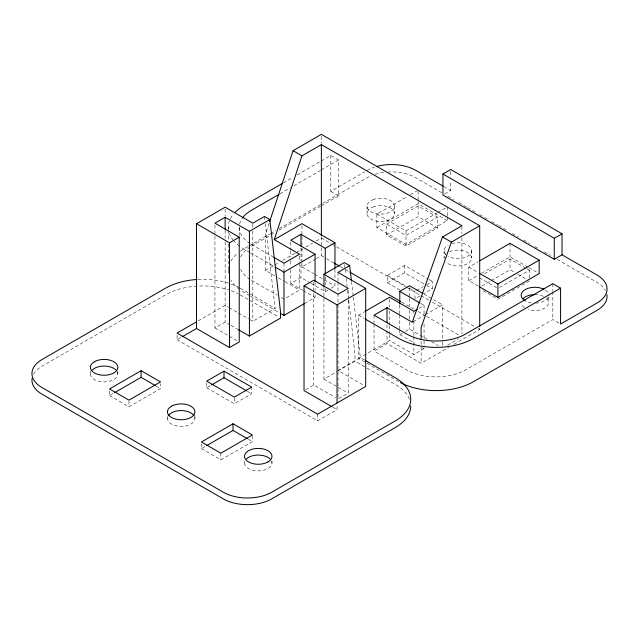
<?xml version="1.0" encoding="UTF-8"?>
<svg xmlns="http://www.w3.org/2000/svg" width="639" height="639" viewBox="0 0 639 639"><rect width="100%" height="100%" fill="white"/><g stroke="black" fill="none" stroke-linecap="round" stroke-linejoin="round"><path stroke-width="0.48" stroke-dasharray="3.19 2.4" d="M269.123 223.211L265.393 234.513L265.393 270.393L274.778 275.808M283.389 182.858L292.87 177.386M297.175 174.902L320.451 161.467M321.313 160.964L330.794 155.493L338.558 159.982L338.558 195.861L321.321 205.806M279.954 193.817L290.29 187.842M293.74 185.853L320.458 170.429M321.321 169.934L338.558 159.982M330.794 155.493L330.794 191.373L364.661 171.819M248.06 246.51L243.739 249.002A52.869 30.52 0 0 0 238.794 252.293M248.922 246.007L269.642 234.05M270.505 233.547L275.689 230.559M279.139 228.562L367.201 177.722A34.33 19.817 0 0 1 371.491 175.621M251.51 246.119L275.641 232.181M279.091 230.192L320.458 206.309M265.393 270.393L274.003 265.417M274.866 264.921L279.171 262.437M282.614 260.448L295.537 252.988M296.4 252.493L302.423 249.01M305.873 247.021L312.759 243.044M316.201 241.055L321.369 238.075L330.834 243.539M447.268 216.709L447.268 220.551L405.997 244.378L376.866 227.564L376.866 214.105L406.955 196.732M410.398 194.743L417.275 190.773M198.178 320.874L225.136 305.314L228.49 307.247M301.951 262.98L301.951 266.91L315.458 259.114M316.305 258.627L321.369 255.696L325.682 258.188M177.075 334.964L177.075 339.708L181.292 337.272M376.866 227.564L418.138 203.737L447.268 220.551M386.579 224.193L418.138 205.974L437.555 217.188L437.555 227.923L405.997 246.143L386.579 234.928L386.579 224.193L405.997 235.408L437.555 217.188M444.672 194.016L450.711 190.534L450.711 180.973M290.785 269.69L290.785 283.452L300.977 277.566L310.187 282.877M214.944 236.15L214.944 327.935L225.136 322.048L230.16 324.947M386.579 234.928L418.138 216.709L437.555 227.923M109.541 390.828L109.541 395.573L113.806 393.113M299.523 263.188L299.523 290.098L283.988 299.068L280.569 297.095M376.866 214.105L405.997 230.927L436.948 213.051M437.811 212.555L446.405 207.595M249.458 319.348L252.812 321.289L275.145 308.397L265.041 221.398M304.699 303.445L315.059 297.462L315.059 291.568M311.025 283.365L325.259 291.576L327.687 290.178M330.922 288.309L334.964 285.968L334.964 283.021M109.541 395.573L128.958 406.787L160.517 388.568L160.517 383.815M399.91 290.05L387.33 282.789L387.33 275.425L404.663 265.417L428.138 278.971M387.33 282.789L404.663 272.781L425.63 284.89M206.669 383.049L206.669 387.793L210.79 385.413M398.76 381.667L358.511 358.431L358.511 315.187L364.557 311.696M416.652 290.449L423.258 286.631M426.556 284.73L432.331 281.392L432.331 288.764L424.08 293.525M478.196 286.064L468.77 280.625L468.77 267.166L478.228 261.71M419.951 295.913L414.999 298.764L414.999 291.4L409.136 288.013M206.669 387.793L234.337 403.768L251.67 393.768L251.67 387.122M418.96 308.317L424.056 305.37L424.056 316.185M468.77 280.625L478.228 275.161M481.67 273.173L510.042 256.798L528.03 267.182M484.45 273.812L510.042 259.035L526.081 268.3M413.113 321.776L424.352 315.291M425.215 314.795L442.507 304.811L442.507 341.178M481.894 286.024L490.425 281.096M491.279 280.601L510.042 269.77L514.259 272.206M201.445 443.889L201.445 448.634L205.71 446.174M358.511 358.431L389.582 340.491L413.864 354.509L424.056 348.622L424.056 345.675M399.782 329.692L399.782 334.604L402.211 333.207M405.445 331.337L409.495 328.997L427.267 339.261M364.613 360.045L360.356 357.584L338.023 370.484L364.014 385.493M305.65 389.646L313.741 384.982L335.507 397.546M323.941 298.277L323.941 379.095L336.889 371.618M337.751 371.115L355.012 361.155L366.147 367.577M374.047 324.157L374.047 351.059L387.002 343.582L421.133 363.287L448.69 347.376M499.61 287.486L529.459 270.249L529.459 278.053M529.459 280.984L497.901 299.204L481.015 289.451M201.445 448.634L220.862 459.848L252.421 441.629L252.421 435.934M348.215 300.322L348.215 393.105L338.023 398.992L338.023 293.181M447.572 345.132L458.546 338.798M177.075 339.708L317.631 420.853L337.049 409.647L337.049 404.894M453.858 344.397L479.697 329.476L479.697 327.488M558.853 323.046L552.815 319.556L465.759 369.813A41.823 24.146 0 0 1 441.613 376.706L436.149 376.914A41.823 24.146 0 0 1 406.532 369.813L374.047 351.059M443.889 186.596L450.711 190.534M441.645 192.666L415.757 177.722A34.33 19.817 0 0 0 388.496 171.987M447.691 196.157L453.73 199.64M458.906 202.635L466.678 207.116M467.54 207.611L476.167 212.595M479.617 214.592L487.389 219.073M491.703 221.565L497.741 225.056M498.604 225.551L508.101 231.03M512.414 233.523L518.461 237.013M523.637 240L529.675 243.491M534.859 246.478L539.172 248.97M544.348 251.958L550.387 255.448M557.296 259.434L596.994 282.358A34.33 19.817 0 0 1 605.46 290.418M528.892 267.677L539.172 273.612M526.927 268.787L529.459 270.249M517.638 274.155L526.081 279.035M468.77 267.166L478.196 272.605M330.794 191.373L338.558 195.861M479.33 277.749L497.062 287.981M428.977 279.459L432.331 281.392M426.469 285.369L432.331 288.764M423.881 294.06L442.507 304.811M387.33 275.425L405.781 286.072M331.697 244.034L405.693 286.759M406.556 287.254L420.326 295.202M421.189 295.697L428.929 300.17M432.371 302.159L474.537 326.497M477.972 328.486L479.697 329.476M420.71 303.437L424.056 305.37M326.545 258.683L334.309 263.164M340.339 266.655L344.653 269.139M345.515 269.642L348.966 271.631M401.564 301.999L413.641 308.964M417.946 311.457L425.71 315.938M426.572 316.433L459.337 335.355M301.951 266.91L313.805 273.756M314.652 274.243L334.964 285.968M431.501 341.705L438.274 345.619M251.51 244.433L272.877 256.774M399.782 334.604L414.847 343.303M422.379 347.656L424.056 348.622M249.737 252.381L243.739 248.922A52.869 30.52 0 0 1 240.36 246.774M250.592 252.876L273.716 266.223M358.511 315.187L364.51 318.645M290.785 283.452L302.503 290.218M303.341 290.697L315.059 297.462M278.189 277.781L284.163 281.232M285.018 281.719L299.523 290.098M251.51 280.313L277.15 295.114M240.24 288.237L275.145 308.397M249.737 295.625L243.739 292.167A52.869 30.52 0 0 1 240.36 290.018M250.592 296.121L279.706 312.934M240.24 294.891L278.772 317.136M367.002 368.072L395.261 384.39A52.869 30.52 0 0 1 409.647 399.79M229.329 307.734L237.716 312.575M238.555 313.054L248.619 318.869M230.998 325.435L237.692 329.301M323.941 379.095L337.336 386.827M338.167 387.306L348.215 393.105M214.944 327.935L228.339 335.667M229.169 336.154L237.54 340.986M332.815 407.203L337.049 409.647M247.477 391.348L251.67 393.768M156.299 386.132L160.517 388.568M248.204 439.193L252.421 441.629M351.506 281.464L353.231 296.296M353.343 297.279L360.356 357.584M344.557 264.538L345.02 268.492M345.132 269.482L345.707 274.427M346.17 278.38L347.089 286.288M347.544 290.242L348.239 296.176M348.694 300.13L355.012 354.501L355.012 361.155M264.466 216.453L264.921 220.407M552.815 283.676L552.815 290.657M552.815 291.648L552.815 319.556M548.629 297.039L548.629 302.567M510.042 243.339L510.042 256.798M510.042 259.035L510.042 269.77M471.558 250.696L471.558 258.068M461.925 226.757L461.925 233.698M461.925 237.668L461.925 333.87M450.711 171.42L450.711 177.155M447.268 207.1L447.268 215.75M444.089 250.696L444.089 258.068A13.731 7.932 0 0 1 445.934 254.106M442.507 342.161L442.507 348.063M424.056 324.045L424.056 344.693M421.133 341.362L421.133 363.287M418.138 191.237L418.138 200.854M418.138 201.812L418.138 203.737M418.138 205.974L418.138 216.709M413.864 311.257L413.864 313.222M413.864 321.09L413.864 335.834M413.864 336.817L413.864 354.509M409.495 287.718L409.495 297.542M409.495 298.525L409.495 306.393M409.495 310.322L409.495 321.137M409.495 322.12L409.495 328.997M405.997 230.927L405.997 246.143M404.663 265.417L404.663 272.781M399.782 305.115L399.782 313.965M399.782 314.947L399.782 328.71M394.479 206.197L394.479 213.57M389.582 299.212L389.582 307.071M389.582 311.001L389.582 324.764M389.582 325.746L389.582 333.614M389.582 334.596L389.582 340.491M387.002 324.644L387.002 329.628M387.002 330.627L387.002 343.582M374.047 315.187L374.047 323.158M367.018 206.197L367.018 213.57M348.215 290.346L348.215 299.324M338.023 272.374L338.023 281.296M338.023 282.286L338.023 292.191M334.964 269.267L334.964 279.091M325.259 276.831L325.259 284.698M325.259 288.628L325.259 291.576M323.941 287.302L323.941 297.279M321.369 136.355L321.369 143.336M321.369 236.853L321.369 246.774M321.369 247.764L321.369 255.696M317.631 414.208L317.631 420.853M315.059 282.718L315.059 290.585M313.741 282.214L313.741 292.191M313.741 293.189L313.741 384.982M301.951 225.631L301.951 235.456M301.951 236.438L301.951 247.253M301.951 248.236L301.951 261.998M300.977 248.076L300.977 260.856M300.977 264.786L300.977 277.566M299.523 256.207L299.523 262.19M290.785 242.165L290.785 250.033M290.785 251.015L290.785 256.91M290.785 260.84L290.785 265.76M283.988 263.188L283.988 271.16M271.982 461.086L271.982 462.987M252.812 224.169L252.812 230.12M252.812 231.11L252.812 321.289M244.521 461.086L244.521 462.987M239.218 226.901L239.218 235.871M234.337 398.073L234.337 403.768M228.251 227.332L228.251 229.305M228.251 230.288L228.251 240.112M228.251 244.042L228.251 270.585M225.136 209.185L225.136 216.126M225.136 229.992L225.136 238.243M225.136 241.885L225.136 322.048M220.862 453.203L220.862 459.848M214.944 225.176L214.944 235.152M194.911 415.638L194.911 418.489M167.442 416.588L167.442 418.489M128.958 401.084L128.958 406.787M117.832 371.139L117.832 373.991M90.371 371.139L90.371 373.991M33.54 374.23A34.33 19.817 0 0 1 42.006 366.171L165.469 294.891A52.869 30.52 0 0 1 229.289 290.034M231.246 290.721A52.869 30.52 0 0 1 237.724 293.525M197.93 279.435A52.869 30.52 0 0 1 229.289 283.389M231.246 284.075A52.869 30.52 0 0 1 239.417 287.782M117.368 371.938A13.731 7.932 0 0 1 100.547 381.651L97.232 380.852A13.731 7.932 0 0 1 90.834 371.938M194.695 417.107A13.731 7.932 0 0 1 177.618 426.149L174.311 425.35A13.731 7.932 0 0 1 167.65 417.107M271.511 460.935A13.731 7.932 0 0 1 267.957 468.595L265.113 469.849A13.731 7.932 0 0 1 246.358 466.949L244.985 465.04A13.731 7.932 0 0 1 244.985 460.935M451.749 243.587A13.731 7.932 0 0 1 469.401 246.438A13.731 7.932 0 0 1 466.422 256.878A13.731 7.932 0 0 1 448.115 256.303M445.934 254.665A13.731 7.932 0 0 1 448.115 245.096M449.465 251.782A13.731 7.932 0 0 1 469.074 253.523A13.731 7.932 0 0 1 465.2 264.754A13.731 7.932 0 0 1 445.934 262.03M375.181 174.287A34.33 19.817 0 0 1 384.526 172.322M367.201 170.349A34.33 19.817 0 0 1 374.318 167.202M239.569 289.451A52.869 30.52 0 0 1 230.839 280.01M228.458 273.236A52.869 30.52 0 0 1 228.458 267.933M230.839 261.159A52.869 30.52 0 0 1 238.051 252.884M239.569 246.207A52.869 30.52 0 0 1 234.026 241.199M233.411 240.48A52.869 30.52 0 0 1 229.353 233.515M228.347 229.097A52.869 30.52 0 0 1 229.353 221.158M230.431 218.674A52.869 30.52 0 0 1 233.411 214.185M546.792 298.605A13.731 7.932 0 0 1 546.792 306.528L544.612 308.174A13.731 7.932 0 0 1 528.03 309.436M524.379 307.663A13.731 7.932 0 0 1 521.216 303.253M534.899 294.635A13.731 7.932 0 0 1 538.453 294.906L541.768 295.697A13.731 7.932 0 0 1 544.612 296.959M548.166 297.247A13.731 7.932 0 0 1 546.792 299.164L544.612 300.801A13.731 7.932 0 0 1 535.794 303.11M531.344 302.854A13.731 7.932 0 0 1 525.186 300.801M545.418 290.098A13.731 7.932 0 0 1 548.629 295.194M249.993 279.395A41.823 24.146 0 0 1 240.647 269.474M240.647 256.958A41.823 24.146 0 0 1 249.993 247.037M249.993 243.515A41.823 24.146 0 0 1 239.218 227.332M239.577 224.177A41.823 24.146 0 0 1 241.909 218.818M373.887 199.336L371.043 200.598A13.731 7.932 0 0 0 377.194 213.857A13.731 7.932 0 0 0 394.015 204.153L392.642 202.236A13.731 7.932 0 0 0 373.887 199.336M373.887 206.701L371.043 207.963A13.731 7.932 0 0 0 377.194 221.23A13.731 7.932 0 0 0 394.015 211.517L392.642 209.608A13.731 7.932 0 0 0 373.887 206.701"/><path stroke-width="0.96" d="M269.746 221.326L293.069 150.7L321.369 134.358L479.697 225.767L479.697 326.489M273.732 257.261L283.988 263.188L299.523 254.218L274.275 239.641L301.951 155.828L321.369 144.614L461.925 225.767L442.507 236.973L412.251 322.28L387.002 307.702L374.047 315.187L406.532 333.933A41.823 24.146 0 0 0 436.149 341.034L441.613 340.827A41.823 24.146 0 0 0 465.759 333.933L552.815 283.676L560.579 288.165L560.579 324.045L596.994 303.022A34.33 19.817 0 0 0 596.994 274.986L562.04 254.809L554.269 259.29L442.947 195.015L442.947 173.992L450.711 169.511L562.04 233.786L562.04 254.809M479.697 225.767L451.39 242.109L421.133 327.408L421.133 339.365M92.208 370.029L94.388 368.383A13.731 7.932 0 0 1 115.994 370.029M269.802 219.536L249.418 231.31L225.136 217.292L214.944 223.179L239.218 237.197L239.218 341.953L229.505 347.56L196.492 328.494L196.492 223.738L225.136 207.204L252.812 223.179L264.466 216.453L269.802 219.536L280.489 311.481L280.489 318.126L249.418 336.066L238.531 329.78M282.526 183.361L243.739 205.75A52.869 30.52 0 0 0 235.336 212.076M279.091 194.312L251.51 210.239A41.823 24.146 0 0 0 242.413 218.083M196.492 223.738L229.505 242.804L239.218 237.197M274.275 239.641L301.951 223.666L334.964 242.724L334.964 268.276M334.964 242.724L325.259 248.331L300.977 234.313L290.785 240.2L315.059 254.218L315.059 281.735M196.492 321.848L177.075 333.063L317.631 414.208L365.692 386.459L365.692 288.349L338.023 272.374L349.669 265.648L351.394 280.473M275.425 267.214L283.988 272.158L315.059 254.218M182.139 336.785L196.492 328.494M141.099 370.708L109.541 388.927L128.958 400.142L160.517 381.922L141.099 370.708L141.099 377.353L114.661 392.618M331.968 406.716L304.036 390.581L304.036 285.825L313.741 280.225L338.023 294.236L348.215 288.349L323.941 274.339L323.941 286.312M323.941 274.339L344.333 262.565L349.669 265.648M280.561 313.429L283.988 315.402L304.699 303.445M304.036 285.825L337.049 304.891L365.692 288.349M224.001 371.139L206.669 381.148L234.337 397.123L251.67 387.122L224.001 371.139L224.001 377.785L246.638 390.86M211.621 384.934L224.001 377.785M365.42 311.193L389.582 297.247L413.864 311.257L417.259 309.3M399.782 304.132L399.782 291.36L409.495 285.753L423.034 293.573M479.953 260.712L510.042 243.339L539.172 260.161L539.172 273.612L497.901 297.439L479.913 287.055M442.947 173.992L554.269 238.267L562.04 233.786M233.003 423.769L201.445 441.988L220.862 453.203L252.421 434.983L233.003 423.769L233.003 430.414L206.565 445.679M479.913 273.596L497.901 283.988L539.172 260.161M560.579 288.165L473.531 338.422A52.869 30.52 0 0 1 398.76 338.422L365.364 319.141M443.035 186.101L415.757 170.349A34.33 19.817 0 0 0 376.962 166.404M293.069 150.7L301.951 155.828M442.507 236.973L451.39 242.109M399.782 291.36L419.871 302.958M334.309 263.164L339.477 266.151M349.829 272.126L400.701 301.504M365.46 360.54L395.261 377.745A52.869 30.52 0 0 1 395.261 420.909L271.799 492.19A34.33 19.817 0 0 1 223.243 492.19L42.006 387.553A34.33 19.817 0 0 1 42.006 359.525L165.469 288.237A52.869 30.52 0 0 1 196.94 279.491M141.099 377.353L155.453 385.644M233.003 430.414L247.357 438.705M554.269 238.267L554.269 259.29M497.901 283.988L497.901 297.439M387.002 307.702L387.002 322.655M337.049 304.891L337.049 403.001M325.259 248.331L325.259 273.883M321.369 144.614L321.369 235.863M300.977 234.313L300.977 246.111M283.988 272.158L283.988 315.402M249.418 231.31L249.418 336.066M229.505 242.804L229.505 347.56M225.136 217.292L225.136 229.265M32.078 378.464A34.33 19.817 0 0 0 42.006 394.199L223.243 498.835A34.33 19.817 0 0 0 271.799 498.835L395.261 427.555A52.869 30.52 0 0 0 410.749 405.973M168.273 415.781A13.731 7.932 0 0 1 169.287 414.527L171.468 412.882A13.731 7.932 0 0 1 194.08 415.781M246.358 459.026A13.731 7.932 0 0 1 258.252 455.056L261.806 455.327A13.731 7.932 0 0 1 270.145 459.026M400.421 382.585A52.869 30.52 0 0 0 473.531 381.667L596.994 310.386A34.33 19.817 0 0 0 606.922 294.651M525.186 300.801A13.731 7.932 0 0 1 523.006 291.232A13.731 7.932 0 0 1 538.453 287.542L541.768 288.333A13.731 7.932 0 0 1 543.957 289.235M523.006 298.605A13.731 7.932 0 0 1 534.899 294.635M94.388 361.738L92.208 363.375A13.731 7.932 0 0 0 97.232 374.206L100.547 374.997A13.731 7.932 0 0 0 117.368 365.292A13.731 7.932 0 0 0 94.388 361.738M171.468 406.236L169.287 407.874A13.731 7.932 0 0 0 174.311 418.705L177.618 419.496A13.731 7.932 0 0 0 194.44 409.791A13.731 7.932 0 0 0 171.468 406.236M267.957 461.949L265.113 463.203A13.731 7.932 0 0 1 246.358 460.304L244.985 458.395A13.731 7.932 0 0 1 261.806 448.682A13.731 7.932 0 0 1 267.957 461.949"/></g></svg>
